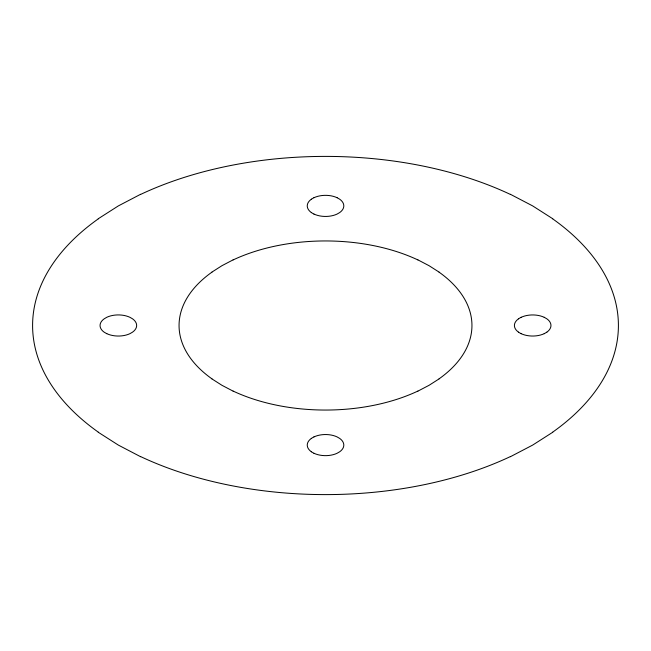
<?xml version="1.0" encoding="UTF-8"?>
<svg xmlns="http://www.w3.org/2000/svg" width="651" height="651" viewBox="0 0 651 651"><rect width="100%" height="100%" fill="white"/><g stroke="black" fill="none" stroke-linecap="round" stroke-linejoin="round"><path stroke-width="0.98" d="M98.244 218.752L118.352 205.903L140.6 194.291M311.292 199.214L313.937 197.684M211.876 272.126L221.926 265.706L233.05 259.895M311.3 438.416L313.945 436.886M518.448 318.819L521.101 317.289M439.132 378.874L429.074 385.294L417.95 391.105M546.856 332.165L544.212 333.694M552.756 432.248L532.648 445.097L510.4 456.709M510.4 194.291L532.648 205.903L552.756 218.752M337.055 197.692L339.7 199.214A18.277 10.554 0 0 1 339.692 212.56L337.055 214.089A18.277 10.554 0 0 1 313.977 214.065M544.212 317.289L546.856 318.819A18.277 10.554 0 0 1 546.856 332.156M417.95 259.895L429.074 265.706L439.132 272.126M313.945 214.089L311.292 212.56M521.101 333.686L518.456 332.165M233.058 391.105L221.934 385.294L211.876 378.874M106.78 333.686L104.136 332.165A18.277 10.554 0 0 1 104.201 318.819L106.788 317.289A18.277 10.554 0 0 1 129.915 317.306L132.544 318.819A18.277 10.554 0 0 1 132.535 332.156L129.899 333.686A18.277 10.554 0 0 1 106.821 333.67M313.945 453.291L311.292 451.761M140.6 456.709L118.352 445.097L98.244 432.248M510.294 456.628A292.462 168.853 0 0 1 140.714 456.628M98.374 432.191A292.462 168.853 0 0 1 98.374 218.809M140.714 194.372A292.462 168.853 0 0 1 510.286 194.372M552.626 218.809A292.462 168.853 0 0 1 552.626 432.191M417.893 391.064A146.231 84.427 0 0 1 233.107 391.064M211.941 378.841A146.231 84.427 0 0 1 211.941 272.159M233.107 259.936A146.231 84.427 0 0 1 417.901 259.936M439.067 272.159A146.231 84.427 0 0 1 439.067 378.841M544.228 333.67A18.277 10.554 0 0 1 521.134 333.67M518.522 332.165A18.277 10.554 0 0 1 518.513 318.827M521.134 317.314A18.277 10.554 0 0 1 544.236 317.314M311.357 212.56A18.277 10.554 0 0 1 311.357 199.222M313.977 197.709A18.277 10.554 0 0 1 337.072 197.709M313.977 453.275A18.277 10.554 0 0 0 337.08 453.275L339.708 451.761A18.277 10.554 0 0 0 339.692 438.424L337.055 436.894A18.277 10.554 0 0 0 313.977 436.911M311.357 451.761A18.277 10.554 0 0 1 311.357 438.424"/></g></svg>
